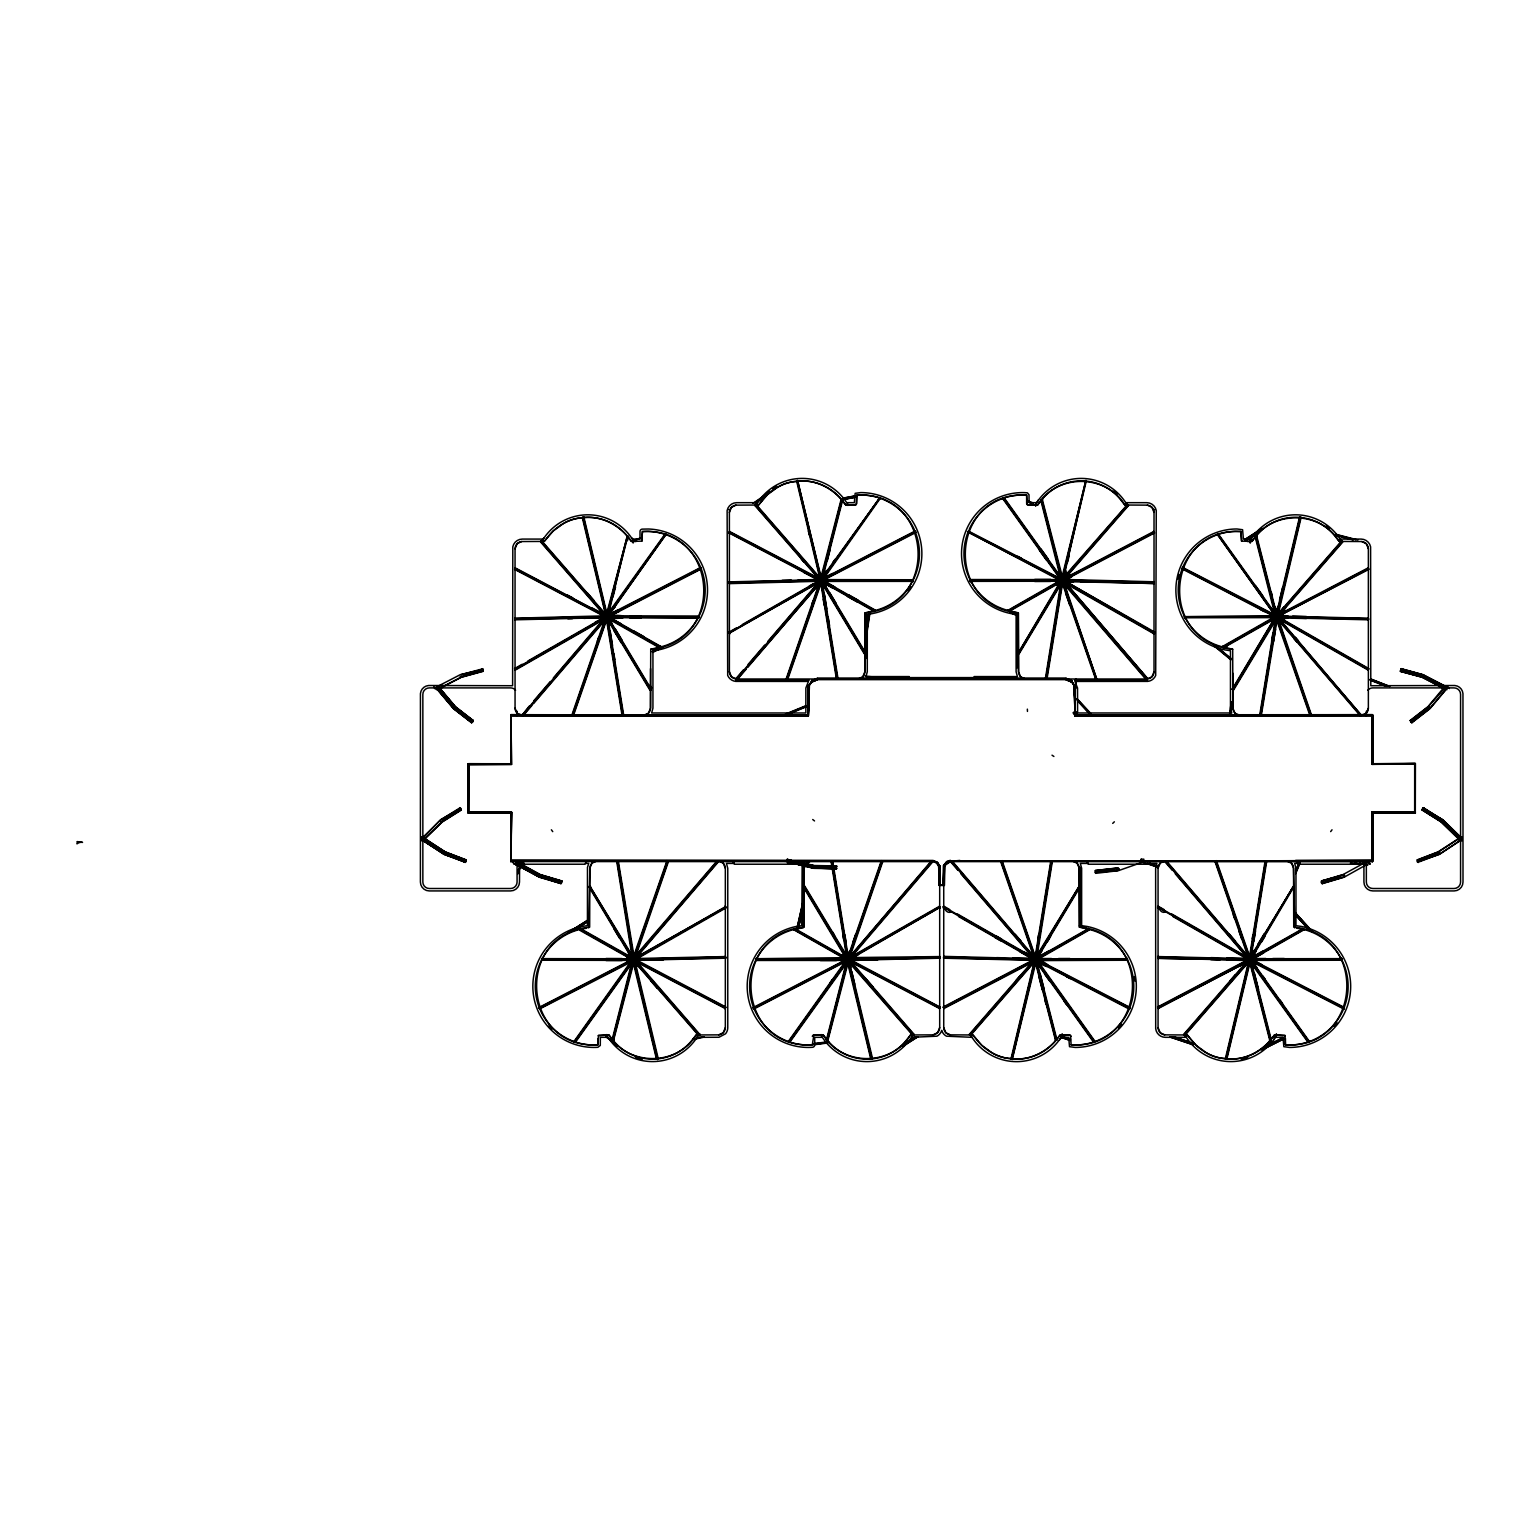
<?xml version="1.0" encoding="UTF-8"?>
<svg xmlns="http://www.w3.org/2000/svg" width="1540" height="1540" viewBox="0 0 1540 1540"><rect width="100%" height="100%" fill="white"/><g stroke="black" fill="none" stroke-linecap="round" stroke-linejoin="round"><path stroke-width="1.5" d="M939.958 866.135L937.456 862.246L933.067 860.437L511.068 860.417L511.55 811.984L510.934 861.572L511.088 860.263L933.086 860.802L937.129 862.438L939.593 866.154L939.9 885.231L938.649 866.288L936.628 863.093L933.086 861.245L510.972 861.226L510.779 812.562L468.083 812.831L511.472 812.119L510.991 860.995L933.086 861.033L937.051 862.669L939.381 866.192L939.689 885.25L943.731 885.25M597.963 1038.48L597.943 1044.851L591.995 1044.967A58.636 58.636 0 0 1 582.486 928.851L586.625 928.235M650.515 668.63L650.515 708.15L648.417 713.251L643.22 715.407M866.25 658.446L866.308 613.517M1071.109 1036.362L1069.492 1034.899L1060.117 1034.976L1057.133 1038.711A50.551 50.551 0 0 1 975.917 1038.711L972.934 1034.976L950.334 1034.861L945.829 1032.724L943.731 1027.604L943.731 872.564M914.24 529.452A58.636 58.636 0 0 0 862.727 495.033L856.779 495.149L856.76 503.638L855.162 505.101L845.768 505.024L842.784 501.289A50.551 50.551 0 0 0 761.568 501.289L758.585 505.024L735.985 505.139L731.5 507.276L729.382 512.397L729.382 671.748L731.538 676.907L736.678 679.005L1146.723 679.005L1151.862 676.907L1154.018 671.748L1154.018 512.397L1151.92 507.276L1147.415 505.139L1124.835 505.024L1121.832 501.289A50.551 50.551 0 0 0 1040.617 501.289L1037.633 505.024L1028.258 505.101L1026.641 503.638L1026.622 495.149L1020.674 495.033A58.636 58.636 0 0 0 969.16 529.452M1285.265 1035.746L1274.466 1034.976L1271.463 1038.711A50.551 50.551 0 0 1 1190.247 1038.711L1187.263 1034.976L1164.683 1034.861L1160.178 1032.724L1158.061 1027.604L1158.061 868.252A7.296 7.296 0 0 1 1160.236 863.093L1163.663 861.688M1361.071 715.407L1366.211 713.29L1368.367 708.15L1368.367 548.798L1366.269 543.659L1361.764 541.541L1339.165 541.425L1336.181 537.691A50.551 50.551 0 0 0 1254.965 537.691L1251.982 541.425L1247.285 541.464M1372.275 764.129L1372.41 715.638L1075.093 715.619L1073.053 712.789L1075.17 711.249L1077.288 712.789L1075.093 716.119L1372.41 715.638M1274.061 860.783L1372.332 860.263L1372.486 861.572L1372.525 812.658L1415.414 812.947L1372.525 812.658L1372.486 861.726L950.334 861.611L944.886 865.519L944.444 885.423L939.9 885.173L944.309 885.385M1443.326 688.207L1427.946 706.706L1410.197 720.47L1411.063 722.125L1411.93 722.703L1429.909 708.727L1445.155 690.632M1411.93 722.703L1410.197 720.47M938.976 885.423L943.962 885.288L944.521 865.499L947.139 862.381L950.315 861.245L1372.429 861.226L1372.621 812.562L1415.299 812.87L1415.414 763.455L1372.544 763.744L1372.525 714.675L1075.189 714.81L1075.132 715.985L1074.496 686.051L1071.301 681.45L1066.161 679.275M541.618 959.747L541.83 958.419L541.695 960.248L633.518 959.882L725.552 957.707L725.321 956.379L725.552 957.707M622.891 617.867C601.197 620.389 600.812 613.363 622.891 615.827M725.436 956.571L633.518 958.573L633.575 960.594L626.665 960.575M698.756 617.271L698.563 615.942L698.563 617.963L606.875 617.136L514.841 619.311L515.149 618.175M756.044 960.248L756.159 958.419L756.159 960.46L847.866 960.382L939.824 958.207L939.65 956.379L939.824 958.207M802.725 926.541L802.841 867.366L802.975 926.657M913.028 579.752L912.912 581.581L913.028 579.752L821.147 579.618L821.205 581.427L913.028 581.369L912.488 579.964M511.222 812.369L468.718 812.331L469.123 763.936M522.349 715.407L517.209 713.29L515.053 708.15L515.053 548.798L517.151 543.659L521.656 541.541L544.236 541.425L547.239 537.691A50.551 50.551 0 0 1 628.455 537.691L631.438 541.425L641.853 541.137L642.43 531.531L648.379 531.416A58.636 58.636 0 0 1 657.907 647.551L650.727 649.245L650.515 708.15A7.296 7.296 0 0 1 646.068 714.829M809.405 686.263L808.327 716.119L511.01 715.638L808.327 715.985L808.481 686.012L811.83 681.104L817.24 678.832L1066.161 678.832L1071.59 681.104L1074.939 686.012L1075.151 715.176L1372.525 714.675M1075.151 715.176L1075.305 686.032L1075.228 715.176L1074.516 686.359L1071.474 681.296L1066.046 679.063M468.545 812.466L468.507 763.705L510.799 763.84L510.934 714.81L510.876 763.744L510.876 714.675L808.231 715.638L808.885 686.359L808.192 715.176L510.876 714.675M511.068 860.417L511.415 812.042L468.969 812.061M808.481 686.012L808.269 715.176L807.961 686.109L808.269 715.176L808.442 686.301L811.773 681.142L817.49 678.832M1372.332 715.985L1371.986 764.341L1414.721 764.09L1414.721 812.292L1371.87 811.984L1372.39 860.764L1372.005 812.042L1372.332 860.417L1295.602 860.417M1372.486 861.572L1372.833 812.889M468.564 763.705L510.876 763.744L510.934 715.195M808.211 714.81L808.442 686.301M1075.844 688.496L1075.94 678.774M943.231 907.984C944.232 903.403 944.328 914.086 950.873 912.142M1154.519 632.016L1153.518 633.768L1154.519 632.016L1062.658 579.733L968.429 531.088L967.871 532.628M1157.56 907.984C1158.484 903.383 1159.081 914.009 1165.222 912.142M1182.027 568.934L1182.951 567.355L1182.027 568.934L1182.913 567.663L1182.065 568.857L1276.179 617.54L1368.059 670.054L1368.367 668.938M425.579 839.031L445.195 851.812L466.158 859.859L465.427 862.304L443.886 854.334L421.614 839.512L440.498 819.781L460.614 808.269L461.288 810.04L442.269 821.975L425.502 838.318M836.066 868.502L836.49 865.942L836.432 868.772L813.678 868.329L787.883 861.996L813.255 867.982L836.432 868.772M808.327 715.985L808.924 686.051L812.119 681.45L817.24 679.275M943.75 956.379L943.712 958.419L943.75 956.379L1035.535 958.765L1035.515 960.594L1127.376 960.248L1127.242 958.419L1127.376 960.248M1127.242 958.708L1127.242 960.171L1127.242 958.708L1035.515 958.765L1035.496 960.594M1073.688 581.716C1064.024 584.353 1063.178 578.309 1055.343 579.425M1154.211 582.909L1154.057 581.581L1153.999 583.622L1062.254 580.734L1008.835 611.034L1008.373 609.763L1008.835 611.034M1157.868 957.707L1158.099 956.379L1158.042 958.419L1249.825 959.882L1341.783 959.747L1341.59 958.419L1341.783 959.747M1341.706 960.248L1249.825 960.382L1249.883 958.573L1265.918 958.534M1249.864 960.594L1249.883 958.765L1157.965 956.571M1288.018 618.098C1272.425 620.158 1272.194 613.401 1288.075 616.077M1368.348 620.004L1368.271 618.175M561.869 880.938L561.291 883.44L539.77 877.107L516.381 864.71L539.25 877.184L561.08 883.652L538.962 875.99L561.869 880.938L540.347 874.566L517.748 862.227M518.152 862.766L540.636 875.76L530.415 870.216M468.545 764.514L511.55 764.418L468.545 764.668M540.155 1007.911L538.769 1008.373L539 1007.237L539.924 1009.046L539 1007.468L633.152 958.862L726.033 906.887L724.917 907.695L724.84 906.232L725.841 907.984L634.057 960.46L633.036 958.688L627.203 961.711M701.354 568.857L700.45 567.355L701.393 568.934L607.241 617.54L515.361 670.054L515.034 668.938M754.504 1007.911L753.118 1008.373L753.349 1007.237L754.273 1009.046L753.329 1007.468L847.5 958.862L939.362 906.348L939.997 907.291L848.309 960.267L754.08 1008.912M859.339 958.284C849.599 955.647 848.887 961.692 841.013 960.575M915.26 532.224L914.799 530.953L915.549 532.628M962.308 860.802L950.315 860.802L946.734 862.111L944.078 865.442L943.154 885.134L943.577 865.345L946.542 861.803M936.975 862.9L939.15 866.231L939.477 885.346L943.519 885.173L943.577 865.345M943.308 1007.102L944.193 1008.585L943.25 1007.006L1035.13 958.862L1088.588 928.582L1089.377 930.237L1088.588 928.582M1154.461 532.898L1153.556 531.416L1154.5 532.994L1062.639 581.138L1009.162 611.418M1157.637 1007.102L1158.542 1008.585L1157.599 1007.006L1249.46 958.862L1302.936 928.582L1303.726 930.237L1302.936 928.582M1227.053 646.03L1223.703 647.916L1222.683 646.396L1276.063 615.942L1368.078 567.933L1368.348 569.068M808.231 715.638L809.251 686.34M809.771 861.707L806.306 863.151L804.207 868.252L804.207 926.368L803.033 927.927L796.815 928.851A58.636 58.636 0 0 0 806.344 1044.967L812.292 1044.851L813.909 1034.899L823.284 1034.976L826.287 1038.711A50.551 50.551 0 0 0 907.503 1038.711L910.487 1034.976L933.086 1034.861L937.571 1032.724L939.689 1027.604L939.689 868.252L937.514 863.093L934.087 861.688M698.121 1033.802L697.062 1037.325A52.976 52.976 0 0 1 608.031 1037.325L600.369 1037.325L600.292 1045.448L597.886 1047.296A61.061 61.061 0 0 1 533.36 994.339A61.061 61.061 0 0 1 581.985 926.464L587.433 925.656L587.471 867.366L588.742 863.42L585.489 863.42A5.236 5.236 0 0 0 585.989 862.015M756.39 505.447L757.41 502.675L756.602 506.198M912.681 1034.553L911.641 1037.325L912.469 1033.802M1035.438 505.447L1036.458 502.675L1035.65 506.198M1276.429 1033.802L1273.734 1040.077M440.536 688.072L461.326 677.292L482.983 671.382L483.156 669.419L460.267 674.674L437.148 686.648L437.726 689.246M1363.689 861.091L1366.808 864.652L1365.133 862.824M1222.683 646.396L1223.703 647.916M698.332 1034.553L697.312 1037.325L718.968 1037.267L725.533 1033.802A9.74 9.74 0 0 0 727.765 1027.604L727.765 868.291L726.457 863.42L733.829 863.42A5.236 5.236 0 0 1 733.329 862.015M1062.311 1034.553L1061.291 1037.325L1062.234 1035.573A2.637 2.637 0 0 0 1062.1 1033.802M1276.641 1034.553L1275.62 1037.325M510.914 861.726L510.876 812.658L510.934 861.572L933.086 861.611M729.286 583.429L729.363 581.581L729.402 583.622L821.205 581.235L821.186 579.406M1276.564 617.636L1184.722 617.771L1184.145 616.731L1276.564 615.808L1276.544 617.636L1368.463 619.812M1344.67 876.664L1344.439 875.047L1321.532 880.938L1321.166 882.074L1322.34 883.652L1344.17 877.184L1366.23 864.845M802.148 865.615L801.782 925.656L796.315 926.464A61.061 61.061 0 0 0 747.728 994.455A61.061 61.061 0 0 0 812.446 1047.296A2.425 2.425 0 0 0 814.718 1044.986L814.718 1037.325L822.36 1037.325A52.976 52.976 0 0 0 911.41 1037.325L936.936 1036.189A9.721 9.721 0 0 0 941.71 1030.376A9.721 9.721 0 0 0 946.465 1036.189L971.99 1037.325M1229.651 713.29L1231.345 701.682M1229.998 713.482L1231.307 704.531M1230.441 713.559L1231.192 708.381M970.508 579.541L970.508 581.581L970.508 579.541L1062.215 579.618M1184.645 616.654L1184.838 617.963L1184.645 616.654L1276.544 616.52L1368.579 618.695M866.135 630.361L868.676 613.748M866.135 632.709L869.041 613.709M866.135 635.635L869.503 613.767M866.154 637.984L869.831 613.921M1400.438 671.382L1401.188 668.649L1423.133 674.674L1446.253 686.648L1446.426 688.823L1422.729 677.254L1400.438 671.382L1422.094 677.292L1442.864 688.072M1400.63 671.151L1401.188 668.649M1045.333 678.986L1061.233 580.272L1085.95 480.326L1063.024 580.599L1046.95 679.256M1045.814 679.14L1061.907 580.407L1085.681 480.807L1086.374 481.654M1046.43 679.236L1062.523 580.503L1128.165 505.178L1127.049 504.446L1128.165 505.178M1052.417 861.014L1036.516 959.728L1034.534 959.42L1035.188 955.301M1037.883 938.88L1038.538 934.761M1050.819 860.745L1034.726 959.42L1010.991 1058.846L1012.781 1059.174L1011.549 1058.692M969.584 1034.822L970.701 1035.554L969.584 1034.822L1035.265 959.401L1051.32 860.764M1051.936 860.86L1035.842 959.593L1012.069 1059.193M1271.559 641.314L1272.887 633.094M1274.562 622.815L1275.582 616.654L1277.565 616.982L1301.108 517.536L1299.606 517.228L1301.281 517.69L1299.51 517.171L1301.108 517.536M1259.662 715.388L1275.755 616.712L1299.51 517.171M1260.163 715.542L1276.256 616.809L1300.03 517.209M1260.779 715.638L1276.872 616.905L1342.514 541.56L1341.398 540.848L1340.878 543.043L1340.339 539.077M1261.279 715.657L1277.565 616.982L1276.564 623.142M1273.542 641.622L1275.563 629.302M1252.213 938.88L1252.886 934.761M1265.149 860.745L1249.056 959.42L1225.32 1058.846L1227.13 1059.174L1225.879 1058.692M1265.668 860.764L1249.556 959.497L1183.913 1034.822L1185.049 1035.554L1183.913 1034.822M1266.284 860.86L1250.172 959.593L1270.866 1040.116L1269.518 1040.232M1252.193 951.528L1250.653 959.786L1266.765 861.014M1253.868 941.248L1255.543 930.988M459.767 807.653L461.288 810.04M1074.15 713.751L1075.921 712.443L1075.555 714.714M561.022 883.363L561.388 881.823M465.138 862.496L466.158 859.859M796.912 928.543L802.995 901.497M797.008 928.736L803.149 901.362M797.335 928.909L803.033 903.614M797.893 928.505L803.36 904.211M798.221 928.678L803.283 906.136M798.837 926.618L802.879 908.581M1459.593 839.954L1461.672 839.416L1461.556 837.933L1442.903 819.781L1422.652 808.192L1422.132 810.04L1441.132 821.975L1457.918 838.318M1096.788 679.063L1095.479 679.332L1096.788 679.063L1062.542 580.368L1086.297 480.961M1065.68 570.32C1068.895 575.517 1058.923 581.543 1063.024 580.599M1067.663 562.023L1069.145 555.825M1011.453 1059.039L1035.207 959.535L1000.962 860.937M1011.376 1058.346L1012.223 1059.52L1036.497 959.805M1278.065 606.24L1275.582 616.597L1277.545 617.059M1279.548 600.023L1282.512 587.606M1276.891 616.866L1300.626 517.363M1225.802 1059.039L1249.556 959.535L1215.31 860.937M1226.418 1059.193L1250.153 959.69L1293.388 886.462L1249.171 959.131L1250.73 960.094L1256.197 951.008M1226.841 1059.154L1225.455 1058.712L1226.841 1059.154L1250.653 959.786L1248.882 959.343L1250.673 959.69M607.646 617.001L605.855 616.577L627.473 535.689L607.819 617.078L610.398 607.029M627.434 540.694L628.455 536.671L627.223 536.132L606.548 616.712L572.283 715.465M627.839 536.286L607.145 616.866L572.861 715.676M612.978 596.981L615.557 586.933M630.495 967.37L632.574 959.324L634.519 959.824L668.572 861.168M613.882 1040.232L612.073 1039.904L632.594 959.247L667.013 860.629M612.554 1040.116L633.229 959.535L617.136 860.86M613.151 1040.27L633.845 959.69L668.11 860.937M613.594 1040.212L612.208 1039.75L613.594 1040.212L634.519 959.824L632.786 959.285M841.052 499.691L842.803 500.269L841.052 499.691L820.204 580.176L786.17 678.832L787.922 679.332L786.17 678.832M786.613 679.063L820.878 580.368L841.572 499.73M842.168 499.884L821.494 580.465L837.587 679.14M842.649 500.096L821.975 580.619L787.71 679.371M824.747 570.628C827.5 575.71 818.087 581.177 822.129 580.753M827.327 560.579L829.906 550.531M844.844 967.37L846.904 959.324L848.867 959.824L882.901 861.168M828.077 1040.058L826.422 1039.904L847.096 959.381M826.884 1040.116L847.577 959.535L831.465 860.86M827.5 1040.27L848.174 959.69L882.459 860.937M827.673 1039.385L826.826 1040.559L827.943 1040.212L848.867 959.824L846.923 959.247L849.791 951.027M1027.469 711.422L1027.353 709.131M1075.189 714.81L1074.958 686.301L1071.628 681.142L1065.93 678.832M1422.132 810.04L1423.634 807.653M812.292 1036.362L812.889 1035.265L823.284 1034.976C842.072 1066.431 891.679 1066.412 910.487 1034.976M1117.058 868.348L1117.578 870.581L1095.171 872.41L1095.363 870.524L1117.674 867.925M1118.926 870.273L1118.406 868.04L1095.363 870.524M542.523 543.043C541.021 538.827 540.097 544.563 543.081 539.077L542.273 542.6M754.908 505.563L756.352 504.446L754.908 505.563L820.551 580.946L864.229 653.73L865.73 652.671L864.498 653.172M698.448 1035.342L699.891 1034.226L698.448 1035.342L632.94 960.132L589.088 887.117L590.013 886.462L634.403 959.054L632.671 960.094L628.32 952.817M914.163 1034.437L912.72 1035.554L914.163 1034.437L848.656 958.919L854.122 965.195M516.709 864.556L518.133 864.402L518.095 862.978M438.188 689.034L436.494 688.111L438.245 686.648L455.705 707.303M597.327 641.14L598.752 637.021M571.821 715.234L605.875 616.5M573.361 715.773L607.607 617.116L666.05 534.034L664.818 534.034L666.454 535.208L665.03 534.053L606.009 616.231L553.322 678.004M574.401 1041.752L575.575 1042.368L574.401 1041.752L633.267 959.42L667.513 860.725M811.676 604.739L813.101 600.639M787.21 679.275L821.455 580.561L879.61 498.19M852.64 942.807L855.489 934.607M847.115 959.285L881.361 860.629M788.73 1041.752L789.924 1042.368L788.73 1041.752L847.616 959.42L881.862 860.725M1427.715 707.303L1446.002 686.744L1446.946 688.091L1445.194 689.073M517.844 871.678L519.538 866.962M518.268 871.832L520.539 865.519M517.883 873.95L521.771 863.131M1129.321 1008.912L1130.071 1007.237L1129.147 1009.046L1035.169 960.306L958.515 916.512M1344.247 1007.949L1343.477 1009.046L1344.247 1007.949L1250.037 959.324L1158.08 906.752M515.053 569.068L515.322 567.933L620.678 623.507M728.901 532.994L729.864 531.416L728.921 533.206L729.806 531.724L728.959 532.898L820.782 581.138L874.258 611.418L875.028 609.763L874.258 611.418M725.648 1007.487L724.878 1008.585L725.648 1007.487L633.729 959.324L590.013 886.462M939.978 1007.487L939.207 1008.585L939.978 1007.487L848.059 959.324L794.486 928.966L794.024 930.237L794.486 928.966M471.471 722.703L473.204 720.47L471.471 722.703L453.492 708.727L438.245 690.632M659.678 647.685L660.699 646.165L659.697 647.916L606.337 617.694L607.203 616.096M579.675 930.006L580.696 928.485L579.694 930.237L633.132 960.286L725.051 1008.469M968.833 532.089L967.447 531.627L1061.772 581.331L1062.696 579.521L1056.806 576.499M1270.231 614.691C1276.256 619.908 1278.393 613.209 1284.726 620.312M1262.088 964.752L1250.326 958.669L1249.402 960.479L1343.669 1008.912M832.351 587.914L820.685 581.312L821.648 579.521M855.066 964.483C845.807 962.885 850.215 957.033 841.726 954.916M719.757 861.688L723.184 863.093A7.296 7.296 0 0 1 725.34 868.252L725.34 1027.604L723.242 1032.724L718.737 1034.861L696.138 1034.976L693.154 1038.711A50.551 50.551 0 0 1 611.938 1038.711L608.954 1034.976L598.136 1035.746M595.422 861.707L591.976 863.151L589.859 868.252L588.684 927.927M1295.621 870.755L1298.99 862.593M1295.717 871.467L1299.394 862.593M1295.602 872.968L1299.799 862.766M1295.679 873.681L1300.087 863.035M1332.023 829.791L1330.656 831.619M1153.71 633.652L1061.734 581.312L1062.735 579.541L1070.377 583.91M944.444 866.539L945.887 863.093L949.314 861.688M1035.015 960.46L1036.016 958.688M1158.061 868.252L1160.236 863.093M1276.063 617.694L1277.064 615.942L1182.778 567.49M1003.791 498.19L1003.445 498.941M1217.928 534.284L1276.795 616.616L1361.379 715.292L1277.218 616.308L1218.371 534.053L1216.947 535.208L1218.602 534.034L1217.351 534.034L1278.816 621.005M1093.631 1042.002C1095.633 1041.618 1093.573 1042.599 1094.324 1041.059M1309.385 1041.406L1307.826 1042.368L1309.385 1041.406L1250.538 959.112L1167.455 862.169M651.381 689.073C647.147 691.576 655.231 688.014 649.206 685.435M589.088 887.117L590.629 886.501M844.382 951.778L848.752 959.054L804.843 886.27L803.341 887.329L804.631 887.387M968.159 532.224L968.622 530.953M1444.385 687.764L1446.253 686.648M585.854 862.515L584.969 864.229L524.12 864.229L523.003 860.995M640.717 964.483L633.075 960.479L634.037 958.688L725.821 1007.006M796.084 862.515L795.198 864.229L734.349 864.229L733.232 860.995M1149.957 862.515L1149.071 864.229L1088.222 864.229L1087.086 860.995M1360.186 862.515L1359.281 864.229L1298.432 864.229L1297.546 862.515M1250.364 958.688L1249.44 960.267L1172.864 916.512M580.465 928.582L634.037 958.688L633.132 960.286L626.376 956.667M940.112 1007.102L939.246 1008.276L940.112 1007.102L848.347 958.669L847.481 960.286L840.725 956.667M1146.414 679.121L1147.493 678.351L1063.004 579.772L1147.396 678.524M606.337 617.694L607.26 616.115L660.718 646.396M1125.99 502.675L1128.243 505.697L1127.395 504.523L1061.464 579.752L1062.87 580.946L1019.172 653.73L1018.171 653.21L1061.368 579.906L1063.101 580.946L1059.828 586.413M1018.171 653.21L1061.946 580.291L1041.233 499.884L1042.561 499.769L1041.233 499.884M1018.71 653.538L1062.485 580.619M1036.285 960.248L1035.265 959.401L1079.039 886.462L1080.079 887.329L1078.828 886.828M1079.579 886.79L1035.804 959.709L1056.517 1040.116L1055.343 1040.058M1079.983 887.117L1036.227 959.978L970.47 1035.515L969.507 1034.303L971.759 1037.325M1041.849 951.008L1036.381 960.094L1034.649 959.054L1079.039 886.462M1047.315 941.903L1050.588 936.435M1232.019 689.073C1234.811 690.093 1230.883 690.979 1234.195 685.435M1272.425 621.756L1284.014 606.741M1232.115 689.285L1275.698 616.308L1277.334 617.482L1285.534 608.069M1232.501 689.612L1275.851 616.424M1233.039 689.939L1276.814 617.02L1368.675 568.915M1233.521 690.132L1277.43 617.347L1276.294 616.693M1248.998 959.054L1254.465 949.949M1257.737 944.501L1264.282 933.587M1293.388 886.462L1249.614 959.381L1157.772 1007.487M1293.927 886.79L1250.576 959.978L1184.818 1035.515M1261.645 941.903L1264.937 936.435M817.374 679.775L812.331 681.739L817.297 679.64L1066.123 679.64L1071.07 681.739L1066.046 679.775M542.292 540.347L543.909 537.807M421.844 837.933L423.615 837.76L421.633 838.684L423.827 839.954M1457.841 839.031L1438.225 851.812L1417.262 859.859L1417.358 861.803L1439.534 854.334L1461.768 839.531L1460.517 837.606L1459.381 838.357M1418.263 862.496L1417.262 859.859M974.05 676.58L1017.42 676.58L1016.111 671.767L1016.111 614.345A61.061 61.061 0 0 1 961.672 549.395A61.061 61.061 0 0 1 1024.601 492.627L1027.411 492.838L1029.028 494.783L1029.067 502.675L1036.709 502.675L1038.364 499.923M1250.037 540.347L1252.713 536.324M1059.385 1040.077L1061.176 1037.402L1068.683 1037.325L1069.511 1046.68L1075.151 1047.431A61.061 61.061 0 0 0 1087.086 926.464L1081.638 925.656L1081.638 868.233L1080.329 863.42L1087.683 863.42A5.236 5.236 0 0 1 1087.201 862.015M820.685 581.312L821.686 579.541L835.026 587.106M665.492 534.284L606.606 616.616L522.022 715.292L529.221 706.129M665.992 534.649L607.106 616.982L522.503 715.696M619.061 611.649C611.38 613.575 595.537 626.665 615.018 607.126M827.712 569.569L820.358 579.829L821.994 581.023L880.341 498.248M832.601 562.716L835.065 559.29M879.975 498.941L879.975 497.497L820.531 579.925L767.671 641.603M879.821 497.882L820.955 580.214L736.37 678.89L737.448 679.66L736.37 678.89M574.016 1041.406L632.728 958.977L634.307 960.229L640.351 953.183M574.901 1042.118L633.787 959.786L718.352 861.11M575.344 1042.349L634.191 960.075L718.718 861.476M630.688 965.291L634.365 960.171L632.786 958.919L715.965 862.169M829.925 982.963L832.37 979.536M843.381 964.117L930.295 862.169M788.365 1041.406L847.115 958.919L848.656 960.229L933.048 861.476M789.25 1042.118L848.116 959.786L932.701 861.11M789.693 1042.349L848.713 960.171L847.289 959.016M665.203 534.034L665.203 535.208M909.351 676.58L865.981 676.58L867.29 671.767L867.29 614.345A61.061 61.061 0 0 0 921.786 550.396A61.061 61.061 0 0 0 860.802 492.588L855.162 493.32L854.354 502.675L846.711 502.675A52.976 52.976 0 0 0 757.661 502.675L736.621 502.675A9.721 9.721 0 0 0 727.13 510.529L727.688 675.406A9.721 9.721 0 0 0 735.754 681.392L808.462 681.431L805.863 688.014L805.824 712.981L651.632 712.981L652.941 708.169L652.941 650.746L658.408 649.918A61.061 61.061 0 0 0 648.456 529.009L642.161 529.125A2.425 2.425 0 0 0 640.005 531.416L640.005 539.077L632.363 539.077A52.976 52.976 0 0 0 543.312 539.077L522.291 539.077A9.721 9.721 0 0 0 512.801 546.854L512.608 685.724L428.563 685.512A8.894 8.894 0 0 0 420.439 693.616L420.401 882.016A8.894 8.894 0 0 0 429.179 890.928L510.587 890.928A8.913 8.913 0 0 0 519.5 882.016L519.615 863.247L521.001 863.247L519.615 863.709M736.524 627.858L728.882 632.228L729.883 633.768L729.806 632.305L728.69 633.113L821.571 581.138L915.722 532.532M736.255 678.409L736.678 679.737L737.121 678.409M786.536 678.409L786.979 679.737L787.402 678.409M915.684 532.455L915.684 531.281L914.568 532.089M786.382 861.303L784.457 861.303L786.382 860.687M1008.45 610.052L1009.297 611.226L1008.45 610.052L1061.734 579.541L1062.735 581.312L1056.055 585.085M789.789 1042.002L788.403 1042.002L789.096 1041.059M1096.018 678.409L1096.865 679.602L1063.178 580.099L1061.252 580.676L1040.77 500.096M1218.198 535.208L1218.198 534.034M1146.299 678.409L1146.723 679.737L1147.146 678.409M1341.205 540.578L1342.514 541.56M1089.3 929.948L1088.453 928.774L1089.3 929.948L1036.016 960.46L1035.015 958.688L1048.355 951.143M1292.849 886.578L1294.312 887.117M1303.649 929.948L1302.802 928.774L1303.649 929.948L1250.288 960.286L1158.35 1008.469M1364.074 863.786L1362.149 863.786L1364.074 863.17M1095.421 873.084L1095.652 870.755M788.326 862.381L789.365 861.611M641.853 541.137L642.43 531.531C718.679 526.872 726.514 642.238 650.727 649.245M944.078 865.403L946.869 862.015L950.334 860.802M1446.946 688.091L1430.16 708.131L1429.312 706.745L1411.063 721.028M1114.363 821.802L1112.708 823.38M544.236 541.425L553.284 530.896L559.521 526.41A35.613 35.381 -21.1 0 1 581.774 518.018C601.216 514.764 620.62 525.544 631.438 541.425L636.135 541.464M533.745 700.854L550.319 681.508M522.926 715.985L531.954 705.435M533.475 703.684L607.434 617.386L606.183 616.327L607.665 617.405M758.585 505.024L767.632 494.494L773.869 490.028A35.613 35.381 -21.1 0 1 796.122 481.635C815.546 478.363 834.969 489.142 845.768 505.024L856.182 504.735L856.779 495.149C933.086 490.49 940.805 605.817 865.057 612.862L864.864 671.748L862.766 676.849L859.301 678.293M736.024 678.524L743.551 669.727M748.074 664.452L764.649 645.125M736.851 679.294L821.84 580.926L747.805 667.282M737.256 679.602L746.303 669.034M539.173 1007.949L633.363 959.324L716.37 862.458M696.138 1034.976C677.331 1066.412 627.723 1066.431 608.954 1034.976L598.54 1035.265L597.943 1044.851C521.694 1049.529 513.86 934.164 589.666 927.138L589.859 868.252A7.296 7.296 0 0 1 591.957 863.151M753.503 1007.949L847.712 959.324L930.718 862.458M1322.34 883.652L1322.456 881.688M1058.153 572.996L1063.043 579.829L1061.464 581.081L1146.145 679.602M1034.745 960.229L1036.285 958.919L1095.036 1041.406M1249.094 960.229L1250.634 958.919M1008.527 610.475L1062.061 580.157L1127.704 504.754M1128.512 505.563L1062.87 580.946M1275.967 616.269L1341.61 540.887M1276.352 616.597L1342.052 541.156M1277.199 617.347L1342.841 541.945M1015.63 980.884L1021.097 974.608M969.238 1034.437L1034.764 958.919M970.046 1035.246L1035.727 959.805L1089.223 929.525M1229.979 980.884L1235.446 974.608M1183.586 1034.437L1249.094 958.919M1184.395 1035.246L1250.076 959.805L1303.572 929.525M517.498 864.729L520.597 861.168M518.133 864.402L521.213 860.899M1255.1 536.497L1256.91 536.17L1255.1 536.497L1275.582 617.078L1277.545 616.577L1311.58 715.234M1056.517 1040.116L1055.728 1039.385M1270.866 1040.116L1269.672 1040.058M482.232 668.649L482.983 671.382M820.416 581.081L821.937 579.752M1459.477 838.472L1461.556 837.933M1075.979 714.502L1075.96 712.693L1074.342 712.462M425.81 837.644L442.558 821.398M582.428 517.69L584.103 517.228L582.293 517.536L606.029 616.982L622.122 715.657M822.841 584.372L797.47 480.326L796.488 481.289L798.452 480.827L796.642 481.154L820.377 580.599L836.47 679.256M871.871 1058.692L870.62 1059.174L872.583 1058.712L848.694 959.401L832.601 860.745M607.607 616.154L606.202 617.347L540.559 541.945M912.931 1035.515L847.115 960.248L848.521 959.054M1274.966 606.529C1282.454 621.987 1270.327 612.689 1281.858 621.448M1062.504 580.253L1061.407 581.023L1057.73 575.883M1037.151 963.597L1034.707 960.171L1036.343 958.977M1421.92 675.232L1445.502 686.551M1422.729 677.254L1423.576 675.136L1401.246 668.938M638.253 966.523L632.786 960.248L634.307 958.919L699.834 1034.437M1073.996 686.263L1075.189 715.638L1074.939 686.012M1095.691 873.334L1118.31 870.697L1143.623 861.822M1410.544 720.547L1428.543 706.475M1411.602 722.606L1429.312 708.939M1411.063 722.125L1428.543 708.689M1308.057 1042.349L1249.036 960.171L1250.692 958.977L1256.813 967.543M605.971 617.347L607.703 616.308L612.073 623.585M820.319 580.946L822.052 579.906L826.422 587.183M1272.502 609.378L1277.392 616.231L1275.62 617.155L1310.039 715.773M465.869 860.032L444.54 851.793L443.481 853.025L465.042 862.169M422.056 840.128L444.54 854.373L465.792 861.688M752.983 503.387L768.479 492.665M755.043 502.425L767.035 494.263M755.293 502.791L765.361 495.957M755.562 503.041L761.626 498.941M467.987 812.947L510.529 812.812L468.102 812.87L467.948 763.936M1439.919 853.815L1461.768 839.531M1437.821 852.332L1457.418 839.627M1244.647 539.635L1262.203 528.355M1244.609 539.828L1260.451 529.644M1244.724 540.193L1258.777 531.165M1245.379 540.309L1257.063 532.782M1247.188 539.577L1255.235 534.399M1247.381 539.616L1255.177 534.592M915.164 1036.786L905.404 1043.023L915.357 1036.824M903.942 1044.582L915.646 1037.074M904.173 1044.948L915.876 1037.46M902.344 1046.565L917.705 1036.728M902.286 1046.757L917.898 1036.747M460.441 809.424L440.902 821.821L440.209 820.358L421.536 838.626L443.481 853.025L465.195 861.457M441.633 822.148L460.941 809.944M848.578 959.131L847.019 960.094L803.437 887.117M567.837 932.682L587.51 920.362L570.012 931.469M573.785 929.544L587.991 920.65M574.035 929.929L588.241 921.035M578.231 927.715L588.338 921.382M441.133 819.607L460.114 807.749M1061.618 580.984L1002.713 498.594M443.751 818.76L453.126 812.928M456.88 810.598L460.614 808.269M1143.527 861.803L1141.313 861.726M804.573 886.828L803.572 887.329L804.631 886.212M594.863 622.506L598.694 620.312M514.553 668.63L522.195 664.26M527.931 660.987L606.413 616.115M514.745 669.091L606.644 616.577L700.931 567.894M515.053 669.65L606.952 617.116L606.837 615.808L514.899 618.175L515.053 619.735M809.212 586.105L813.024 583.91M742.261 624.586L820.762 579.733L914.972 531.088M729.691 633.652L729.075 632.709L820.993 580.176L915.28 531.512M729.382 633.248L821.301 580.715L915.549 532.051M640.698 954.319L633.036 958.688L634.018 960.479L539.751 1008.912M633.421 959.285L725.34 906.752L725.841 907.772M633.729 959.824L725.648 907.291M855.027 954.319L841.552 961.711M842.476 963.501L848.347 960.479L847.712 959.324L939.669 906.752M939.997 907.291L848.078 959.824L753.792 1008.488M857.953 954.993L848.386 960.46L847.712 959.324M1222.876 646.877L1276.39 616.558L1368.386 568.356M1223.183 647.416L1276.699 617.097L1368.848 569.376M1223.492 647.82L1276.968 617.54L1276.102 615.923L1285.669 610.918M1270.404 621.486L1276.968 617.54M943.423 1007.487L1035.342 959.324L1088.915 928.966M1250.326 960.479L1249.402 958.669L1262.704 951.143M1157.868 957.091L1249.845 959.266L1303.264 928.966M1263.705 952.894L1250.364 960.46L1249.363 958.688M1365.672 862.227L1343.053 874.566L1321.532 880.938M1003.291 498.556L1004.138 497.998M1071.32 574.516C1057.152 579.252 1060.309 585.258 1072.264 576.307M1061.869 579.694L1153.749 531.531M970.296 580.253L1062.196 580.118L1154.038 531.954M1062.408 580.676L1154.326 532.513M943.712 1008.045L1035.631 959.863L1127.453 959.747M944.001 1008.469L1035.996 960.479M1158.061 1008.045L1250.634 960.248M1238.853 966.485L1242.684 964.483M441.017 687.533L461.788 676.83M618.137 609.859L606.375 615.923L700.642 567.49M607.01 617.078L701.22 568.452M832.486 573.457L820.724 579.521L821.378 580.657M539.462 1008.488L633.652 959.863L633.556 958.765L626.665 958.554M1269.018 1044.717L1283.128 1037.633M1267.208 1045.775L1283.321 1037.69M1264.975 1047.296L1283.59 1037.96M1263.166 1048.721L1283.783 1038.364M1263.416 1048.99L1283.86 1038.73M1261.607 1050.068L1283.763 1038.942M652.19 651.362L656.56 649.206M652.267 651.747L658.427 648.687M652.46 652.151L659.062 648.879M652.71 652.421L663.259 647.204M811.58 680.834L817.278 678.466L1066.123 678.466L1071.821 680.834M817.374 679.063L811.946 681.296L808.673 686.185L808.25 715.407L510.991 715.407L510.991 763.936L467.814 763.936M812.312 681.777L817.451 679.64M785.4 714.098L806.151 705.59M787.479 713.636L805.844 706.109M787.633 714.04L806.017 706.533M789.924 713.501L806.594 706.687M817.432 678.466L811.484 680.738L817.355 678.332L1066.046 678.332L1071.936 680.738L1065.969 678.466M812.061 681.488L817.49 679.275M657.522 1058.692L656.271 1059.174L658.254 1058.712L634.538 959.343L618.252 860.745M1418.186 860.552L1439.515 852.255M1417.705 859.975L1438.861 851.793M1036.478 959.247C1031.704 959.921 1041.406 959.228 1038.056 965.349M1417.82 862.381L1438.88 854.373M1250.826 959.247C1246.053 959.921 1255.755 959.228 1252.386 965.349M1063.409 586.913L1061.272 580.753L1063.216 580.176L1042.349 499.691L1040.905 500.25L1042.291 499.788M1417.358 861.803L1438.225 853.911M627.223 536.132L628.455 536.671M947.37 862.824L950.334 861.765M634.288 540.059L640.794 537.884M636.29 539.885L640.486 538.384M950.334 860.302L946.503 861.649L959.921 860.437M515.053 567.99L515.053 569.434M729.382 581.87L729.382 583.333L729.382 581.87L821.147 579.618M515.053 668.553L515.053 670.015M970.932 579.964L969.815 580.33L970.932 581.157M864.864 653.923L864.864 652.46M1018.537 652.46L1018.537 653.923M1368.367 569.434L1368.367 567.99M1368.367 619.735L1368.367 618.272L1276.602 616M1368.367 670.015L1368.367 668.553M1442.961 688.726L1441.401 687.591L1443.326 687.591M756.159 958.708L756.159 960.171L756.159 958.708L939.785 956.571M1078.77 886.212L1079.906 886.578L1078.77 887.387M1343.515 1007.545L1344.381 1008.719L1343.246 1007.911M1308.23 1041.194L1309.077 1042.368L1307.961 1041.56M1322.013 881.092L1343.785 874.566M1085.681 480.807L1086.2 481.308M1321.859 883.517L1343.438 877.184M1321.416 882.921L1340.647 877.319M821.975 580.214L820.185 580.58L822.187 580.272M850.85 967.621L848.867 959.343L846.885 959.728L870.832 1059.231L872.583 1058.712M460.036 676.753L482.058 670.612M460.653 677.273L482.501 671.228M460.941 674.693L482.713 668.803M607.819 616.597C602.949 617.425 611.63 615.519 608.512 620.774M468.025 673.481L474.512 671.729M478.825 670.574L483.156 669.419M616.635 861.014L632.555 959.728L634.538 959.343L632.555 959.728L656.502 1059.231M845.556 951.528C844.979 963.462 851.697 961.865 847.539 951.2M1055.805 1039.846L1056.921 1039.654L1055.477 1040.212L1034.726 959.805L1000.5 861.168M692.75 1039.269L702.182 1036.998M692.923 1039.615L704.3 1036.998M1461.344 840.128L1459.881 839.916M843.265 498.075L854.45 495.996M843.092 498.248L856.51 495.765M843.034 498.633L856.452 496.15M843.112 499.075L856.529 496.592M843.708 499.326L854.893 497.266M845.768 499.095L854.719 497.439M813.659 1043.6L827.096 1041.887M813.582 1043.985L828.77 1042.041M813.64 1044.428L828.828 1042.484M813.813 1044.774L827.25 1043.061M1095.902 871.447L1118.983 868.637M1080.31 867.386L1080.406 926.599M1103.911 871.447L1108.261 870.966M437.148 686.648L438.996 687.783M938.649 866.288L939.111 885.404M940.093 866.115L940.266 885.154M1153.922 509.625L1154.904 509.586M972.934 1034.976L981.962 1045.506L988.218 1049.972A35.613 35.381 21.1 0 0 1010.452 1058.384C1029.894 1061.638 1049.318 1050.858 1060.117 1034.976L1070.531 1035.265L1071.128 1044.851C1147.377 1049.529 1155.212 934.164 1079.405 927.138L1079.213 868.252L1077.095 863.151L1073.63 861.707M782.147 580.349L791.329 580.118M798.201 579.964L814.275 579.579M729.171 582.293L821.147 580.118L913.104 580.253M729.19 582.909L821.147 580.734L913.104 580.869M514.841 618.695L606.799 616.52L698.775 616.654M514.938 619.812L606.837 617.636L698.679 617.771M567.856 618.753L572.437 618.657M583.91 618.387L606.818 617.136M541.618 959.131L633.518 959.266L725.533 957.091M725.475 958.207L633.595 960.382L541.695 960.248M645.048 960.306L633.518 959.882M649.63 960.209L663.413 959.882M863.921 958.188L877.704 957.861M939.881 957.091L847.905 959.266L755.967 959.131M939.881 957.707L847.924 959.882L755.967 959.747M859.378 960.306L847.905 960.594L847.885 958.765M863.979 960.209L877.742 959.882M939.9 885.231L943.519 885.173M1034.707 579.463L1050.761 579.425M970.296 580.869L1062.196 580.734L1154.018 633.248M970.373 581.369L1062.234 581.235L1062.196 580.118M1034.707 581.485L1050.761 581.446M1055.343 581.446L1154.134 583.429M1184.645 617.271L1276.544 617.136L1368.56 619.311M1035.515 958.554L1051.57 958.534M1058.461 958.534L1069.915 958.515M1272.791 958.534L1284.264 958.515M1127.453 959.131L1035.554 959.266L943.731 906.752M1249.883 958.765L1341.706 958.631M1249.902 959.266L1341.783 959.131M1125.759 502.675L1146.78 502.675A9.721 9.721 0 0 1 1156.27 510.529L1155.693 675.482A9.721 9.721 0 0 1 1147.666 681.392L1074.939 681.431L1077.538 688.014L1077.596 712.981L1231.769 712.981L1230.46 708.169L1230.46 650.746L1225.012 649.918A61.061 61.061 0 0 1 1236.947 528.971L1242.588 529.721L1243.396 539.077L1251.057 539.077A52.976 52.976 0 0 1 1340.82 540.232M1340.089 539.077L1361.129 539.077A9.721 9.721 0 0 1 1370.6 546.854L1370.793 685.724L1454.857 685.512A8.894 8.894 0 0 1 1462.962 693.616L1463 882.016A8.894 8.894 0 0 1 1454.222 890.928L1372.814 890.928A8.913 8.913 0 0 1 1363.92 882.016L1363.92 863.42L1359.82 863.42A5.236 5.236 0 0 0 1360.301 862.015M908.08 677.6L975.34 677.6M908.061 677.87L975.34 677.87M808.827 680.141L735.87 680.391L808.808 680.41M1074.573 680.141L1147.531 680.391L1074.612 680.41M1415.068 812.6L1415.029 763.782L1372.544 763.744L1372.486 714.81L1372.544 763.744L1415.318 763.551L1371.948 764.302L1414.702 764.071L1414.682 812.331L1372.005 812.042L1414.875 812.466L1414.875 763.936M519.5 863.42L523.6 863.42A5.236 5.236 0 0 1 523.1 862.015M795.718 863.42L799.395 863.42M1186.339 1037.325L1165.318 1037.325A9.702 9.702 0 0 1 1155.693 1028.605L1155.635 868.291L1156.944 863.42L1149.591 863.42A5.236 5.236 0 0 0 1150.072 862.015M629.764 615.846L641.237 615.865M606.856 616L698.698 616.135M629.764 617.867L641.237 617.887M1372.332 860.417L1372.294 812.254L1414.413 812.081M606.029 958.515L622.083 958.554M541.695 958.631L633.556 958.765M820.377 960.537L836.413 960.575M606.029 960.537L622.083 960.575M1142.969 862.342L1141.467 861.803M939.458 885.288L943.943 885.346L944.29 865.461L946.927 862.246L950.334 861.033L1372.41 860.995L1372.41 812.466M836.855 866.231L814.468 865.846L803.091 863.189M836.817 868.522L814.159 868.117L788.904 862.227M836.49 865.942L814.044 865.519L798.086 861.765M1071.128 1044.851L1077.076 1044.967A58.636 58.636 0 0 0 1086.586 928.851L1079.405 927.138L1079.213 868.252A7.296 7.296 0 0 0 1075.998 862.246M836.124 866.212L813.543 865.73L795.256 861.38M1154.172 581.793L1062.254 579.406L1154.326 632.709M968.14 531.512L1062.331 580.137L1154.23 582.293M1080.56 581.87L1092.033 582.139M1292.657 616.193L1306.42 616.52M1294.909 618.272L1306.382 618.541M835.874 866.904L813.178 866.385L792.523 861.476M835.854 867.79L813.062 867.251L787.826 861.668M1210.883 957.63L1215.464 957.745M1226.937 958.015L1243.011 958.4M1157.926 958.207L1249.825 960.382M1210.825 959.651L1220.007 959.882M1226.899 960.036L1242.953 960.421M996.534 957.63L1001.115 957.745M1012.588 958.015L1028.662 958.4M943.539 957.091L1035.496 959.266L1035.881 960.306M943.519 957.707L1035.477 959.882L1129.609 1008.488M943.577 958.207L1035.477 960.382M1240.181 715.407L1234.984 713.251L1232.886 708.15L1232.693 649.245L1225.494 647.551A58.636 58.636 0 0 1 1235.022 531.416L1240.97 531.531L1241.567 541.137L1251.982 541.425C1270.75 509.971 1320.358 509.99 1339.165 541.425M812.292 1044.851C736.043 1049.529 728.208 934.164 804.015 927.138L804.207 868.252A7.296 7.296 0 0 1 807.403 862.246M728.516 509.586L729.498 509.625M1354.815 863.131L1362.072 863.844M1350.388 863.074L1361.938 864.19M865.172 676.195L872.275 676.811M1296.795 928.235L1300.934 928.851A58.636 58.636 0 0 1 1291.406 1044.967L1285.457 1044.851L1284.861 1035.265L1274.466 1034.976C1263.647 1050.858 1244.243 1061.638 1224.801 1058.365A35.613 35.381 21.1 0 1 1202.548 1049.972L1196.311 1045.506L1187.263 1034.976M794.197 863.054L798.625 863.94M791.522 863.035L802.879 865.153M1036.305 959.786L1034.534 959.343M607.8 617.155L606.067 616.577M1052.013 755.178L1053.899 756.467M827.596 1039.846L826.422 1039.904M1335.584 534.207L1357.953 540.001M1335.411 534.534L1355.758 539.809M1337.509 535.535L1352.948 539.539M1337.509 535.92L1353.256 540.001M1400.726 669.534L1404.961 670.67M1409.196 671.825L1415.549 673.519M1400.38 671.094L1421.651 676.83L1442.383 687.533M1400.495 670.381L1408.927 672.653M1400.976 668.88L1422.498 674.712M1401.13 669.65L1423.634 675.925L1446.83 688.034M1400.899 670.497L1423.306 676.734L1446.426 688.823M1232.693 649.245C1156.887 642.238 1164.721 526.872 1240.97 531.531L1241.567 541.137M540.656 874.99L561.927 881.246M542.754 876.375L561.811 881.939M542.426 877.184L561.561 882.786M561.676 881.169L539.828 874.643L519.153 863.324M561.138 882.651L538.962 875.99L515.996 863.401M814.525 820.935L812.716 819.511M1255.928 537.152L1255.504 535.824L1256.621 536.651M698.563 616.231L698.987 617.54L697.87 616.731M1129.609 1007.41L1130.033 1008.719L1128.916 1007.911M794.101 929.948L794.967 928.774L794.101 929.948L847.481 960.286L939.4 1008.469M575.19 1041.194L574.054 1042.002L575.44 1041.56M1189.515 1042.08L1174.596 1037.055L1191.748 1042.965M1172.537 1036.901L1193.385 1043.889M1171.921 1037.171L1193.712 1044.486M1169.765 1036.824L1193.5 1044.794M1169.861 1037.017L1193.327 1044.89M1151.67 864.017L1158.176 866.212M1147.781 863.093L1157.926 866.5M1146.915 863.285L1156.328 866.443M1144.778 862.939L1158.253 867.482M1066.046 1037.556L1070.55 1039.076M1063.562 1036.863L1070.339 1039.154M1063.351 1037.171L1070.108 1039.462M1060.945 1036.843L1070.512 1040.077M1060.925 1037.209L1070.3 1040.386M1070.088 1040.463L1061.06 1037.402A52.976 52.976 0 0 1 971.278 1036.17M1027.007 500.615L1033.417 503.079M1027.103 501.174L1031.3 502.695M1026.949 501.597L1031.145 503.118M445.599 853.141L466.1 860.879M466.235 860.167L445.599 852.332L426.022 839.647M444.54 854.373L465.427 862.304M465.503 860.648L443.886 852.255L422.095 837.952M1370.735 678.967L1389.735 686.397M1370.523 679.044L1389.523 686.455M1370.273 679.332L1387.733 686.147M1370.119 679.756L1387.001 686.359M1370.08 680.141L1385.211 686.051M1065.911 679.275L1071.34 681.488M1065.969 679.64L1071.109 681.777M1024.119 678.293L1020.654 676.849L1018.537 671.748L1018.344 612.862L1011.164 611.149A58.636 58.636 0 0 1 967.697 532.994M1287.979 861.707L1291.444 863.151A7.296 7.296 0 0 1 1293.542 868.252L1294.716 927.927M1079.502 925.386L1086.104 928.216M613.729 1040.058L612.073 1039.904M1009.855 611.938L1016.573 615.134M1009.778 612.304L1018.152 616.289M511.55 764.418L511.01 715.638L511.472 764.302M1424 676.31L1434.395 681.643M1438.553 683.779L1442.711 685.916M1423.653 677.119L1434.029 682.432M1182.489 567.894L1276.679 616.52L1368.675 669.091M1182.2 568.452L1276.39 617.078M1260.432 609.628L1264.34 611.649M1017.613 556.248L1021.54 558.288M967.851 532.051L1062.061 580.676L1146.569 679.294M1344.42 1007.468L1250.268 958.862L1171.767 913.99M1249.749 959.863L1343.958 1008.488M1047.739 964.752C1032.84 954.3 1029.663 960.44 1046.815 966.543M1130.071 1007.468L1035.919 958.862L957.418 913.99M1129.898 1007.949L1035.708 959.324L952.702 862.458M1066.412 976.668L1070.339 978.689M1423.576 675.136L1446.753 687.206M729.671 531.531L821.532 579.694L875.067 609.994M729.382 531.954L821.301 580.137L874.874 610.475M729.075 532.513L820.993 580.676L874.566 611.034M803.495 572.303L814.968 578.309M567.144 594.883L572.88 597.886M592.014 607.915L599.657 611.919M515.034 568.356L606.952 616.52M514.745 568.915L606.664 617.078L650.361 689.939M514.572 569.376L606.433 617.54M794.178 929.525L847.712 959.844L939.689 1008.045M579.849 929.525L633.363 959.844L725.359 1008.045M523.87 867.675L527.989 869.888M532.089 872.121L540.309 876.568M516.42 862.631L539.289 875.182M515.996 864.19L538.942 876.76M848.367 594.652L858.357 600.331M847.366 596.423L857.356 602.082M634.018 631.053L644.028 636.713M660.544 646.877L607.01 616.558L541.368 541.156M606.702 617.097L660.237 647.416M794.813 928.582L848.271 958.862M580.157 928.966L633.672 959.285M1277.006 616.115L1368.868 668.63M1276.448 617.116L1368.367 669.65M1158.388 906.348L1164.125 909.62M1157.772 907.291L1249.671 959.824L1308.5 1042.118M995.86 935.743L1001.597 939.015M1024.543 952.144L1030.279 955.416M944.039 906.348L949.776 909.62M943.423 907.291L1035.342 959.824L1094.17 1042.118M994.859 937.494L1000.596 940.786M1019.73 951.701L1029.278 957.168M1018.922 653.172L1017.767 652.883M939.362 906.348L940.189 907.984M1422.652 808.192L1439.669 818.76M1429.717 813.601L1439.13 819.453M1423.21 807.692L1442.268 819.607L1460.882 837.644M1421.978 809.636L1440.843 821.398L1457.61 837.664M1422.556 810.001L1441.767 822.148L1460.267 840.243M1423.788 808.057L1443.192 820.358L1461.864 838.607M1423.576 808.769L1443.038 821.128L1461.672 839.416M1423.114 809.52L1442.499 821.821L1461.075 840.032M424.039 839.204L439.708 849.329M425.541 841.206L439.285 850.099M422.865 837.587L444.54 851.793M421.614 839.512L443.481 853.815M606.125 1036.612L611.496 1040.482M605.605 1036.67L611.592 1041.002M458.997 710.787L462.52 713.482M466.043 716.196L473.069 721.606M454.858 708.708L461.942 714.137M465.465 716.851L472.53 722.279M457.476 708.669L473.338 720.893M471.933 722.703L454.108 708.958L438.9 690.96M473.204 720.47L455.474 706.706L440.401 688.784M472.761 720.451L454.858 706.475L438.245 686.648M471.356 722.26L453.261 708.111L436.494 688.111M472.145 720.874L454.088 706.725L437.418 686.763M471.606 721.567L453.492 707.361L436.763 687.341M552.745 831.639L551.378 829.791M1218.486 648.071L1231.557 658.87M1216.754 647.127L1231.403 659.216M1214.213 645.606L1231.114 659.563M1214.078 645.953L1230.806 659.774M1441.556 819.935L1460.074 837.856M1442.691 822.245L1457.783 836.855M1076.98 698.582L1090.84 713.521M1076.633 698.737L1090.647 713.848M1076.71 699.487L1090.32 714.156M1077.615 701.008L1089.974 714.31M1295.621 913.066L1312.6 931.738M1295.41 913.028L1312.388 931.719M1295.448 913.605L1310.502 930.179M1296.276 915.203L1308.615 928.793M1296.083 915.53L1308.423 929.101M1296.102 915.742L1308.442 929.332M1362.188 860.899L1365.287 864.402M1362.881 861.245L1365.961 864.787M756.14 504.485L821.783 579.868M755.716 504.754L821.398 580.195M755.235 505.178L820.916 580.599L864.71 653.538M801.281 559.116L804.015 562.254M587.106 592.63L593.94 600.465M541.791 540.887L607.434 616.269M540.887 541.56L606.587 617.001L622.641 715.638M865.037 977.746L873.238 987.159M804.361 886.462L848.136 959.381L913.836 1034.822M847.674 959.805L913.355 1035.246M699.487 1034.822L633.806 959.401L617.752 860.764M633.325 959.805L699.025 1035.246M650.554 980.634L657.388 988.488M820.416 579.772L821.648 581.331L820.762 579.733M1295.448 637.291L1298.47 640.813M1360.898 715.696L1276.371 617.059L1217.409 534.649M1275.967 617.386L1360.494 715.985M1293.908 638.6L1296.93 642.122M1124.835 505.024C1106.009 473.589 1056.401 473.569 1037.633 505.024L1027.218 504.735L1026.622 495.149C950.334 490.49 942.615 605.817 1018.344 612.862L1018.537 671.748A7.296 7.296 0 0 0 1021.751 677.754M1229.517 934.279L1235.542 941.306M1167.031 862.458L1250.076 959.343L1309.019 1041.752M1165.049 861.11L1249.594 959.747M1164.702 861.476L1172.248 870.273M1175.251 873.777L1249.229 960.094M1015.168 934.279L1021.193 941.306M953.106 862.169L1036.131 959.016M950.719 861.11L1035.246 959.747M950.353 861.476L957.899 870.273M960.922 873.777L1034.88 960.094L1093.708 1042.349M446.408 697.389L449.43 700.95M444.252 696.196L448.794 701.547M1184.972 1034.668C1181.815 1034.918 1186.339 1034.822 1186.108 1037.325M1255.35 585.412L1262.704 595.691M1041.002 549.01L1048.355 559.29M1004.042 497.651L1062.889 579.925M1003.58 497.882L1062.465 580.214M1003.079 498.248L1061.946 580.58L1096.191 679.275M1039.365 550.184L1046.699 560.464M1262.935 976.11L1265.38 979.536M1280.087 1000.095L1282.531 1003.522M1094.67 1041.752L1035.804 959.42L1001.558 860.725M1044.505 973.857L1049.395 980.711M1064.101 1001.269L1066.546 1004.696M936.84 862.785L939.15 866.212M937.263 862.554L939.612 866.192M631.785 537.845L633.383 540.347M829.694 592.65L836.239 603.565M821.898 580.022L865.634 652.883M865.249 653.21L821.455 580.291L797.72 480.807M832.37 931.758L834.565 935.396M803.822 886.79L847.597 959.709M615.346 629.032L621.91 639.947M607.549 616.424L651.285 689.285M583.39 517.209L607.126 616.712L650.9 689.612M606.144 617.271L649.88 690.132M613.613 630.072L621.255 642.815M589.493 886.79L633.267 959.709L657.003 1059.193M614.113 929.159L619.581 938.264M846.942 502.675L847.982 505.197M632.594 539.077L633.152 543.043L633.479 540.578M821.09 1034.803L822.129 1037.325M606.741 1034.803L607.78 1037.325M1276.699 617.097L1276.179 616.115M723.184 863.093L725.34 868.252M1291.444 863.151L1293.542 868.252L1293.735 927.138C1369.561 934.241 1361.822 1049.395 1285.457 1044.851L1285.457 1038.48M1250.249 543.043L1250.807 539.077L1249.845 540.829A2.637 2.637 0 0 0 1249.999 542.6M1276.872 616.751L1311.137 715.465M1310.54 715.676L1276.294 616.962L1255.581 536.286M1216.388 860.629L1250.634 959.285M1215.888 860.725L1250.153 959.439M1214.848 861.168L1249.075 959.824L1269.749 1040.308M1233.232 914.721L1234.657 918.822M1238.93 931.161L1241.779 939.362M1061.464 580.715L1095.71 679.371M1065.545 593.073L1069.819 605.393M1002.059 860.629L1036.285 959.285L1056.979 1039.904M1271.366 592.457L1272.387 596.461M1256.698 536.093L1277.353 616.597M1256.178 536.132L1276.872 616.712M1254.465 973.396L1258.584 989.469M1250.653 959.381L1271.328 1039.904M1249.575 959.69L1270.25 1040.27M1041.849 499.73L1062.523 580.31M1040.116 973.396L1044.236 989.469M1035.226 959.69L1055.92 1040.27M1038.672 975.898L1042.291 989.97M1044.871 1000.038L1045.891 1004.042M797.123 480.961L820.878 580.465M808.346 530.973L809.328 535.112M851.832 971.759L854.796 984.176M848.193 959.535L871.948 1059.039M847.597 959.69L871.351 1059.193M583.891 517.171L607.626 616.616L623.738 715.388M582.774 517.363L606.529 616.866M633.864 959.535L657.619 1059.039M824.516 594.632L826.865 609.012M828.212 617.232L829.54 625.452M821.994 580.31L838.087 678.986M820.878 580.503L836.971 679.236M823.188 599.079L824.208 605.239M844.863 934.761L846.211 942.981M832.081 860.764L848.193 959.497M830.984 861.014L847.077 959.69M842.861 935.088L843.535 939.207M610.187 631.034L612.535 645.414M613.863 653.634L614.864 659.794M607.145 616.809L623.257 715.542M1126.876 504.177L1127.011 505.447M1185.069 1034.553L1185.223 1035.823M970.739 1034.553L970.874 1035.823M847.828 504.177L847.962 505.447M821.109 1034.553L821.244 1035.823M606.76 1034.553L606.914 1035.823M1074.131 686.147L1075.074 715.985M1074.496 686.051L1075.093 715.619L1074.516 686.359L1075.17 715.407L1372.41 715.407L1372.41 763.936M511.107 715.985L511.126 764.129M1372.198 812.369L1372.429 861.226M510.876 812.658L510.972 861.226M1017.093 613.497L1017.17 667.898M468.314 763.936L468.391 812.639M1366.346 711.211L1366.346 716.023M1366.346 862.785L1366.346 882.016A6.468 6.468 0 0 0 1372.814 888.503L1454.107 888.503A6.468 6.468 0 0 0 1460.574 882.016L1460.574 694.367A6.468 6.468 0 0 0 1454.107 687.899L1372.814 687.899A6.468 6.468 0 0 0 1367.809 690.266M1232.886 673.269L1232.886 708.15A7.296 7.296 0 0 0 1237.351 714.829M517.074 711.211L517.074 716.023M517.074 862.785L517.074 882.016A6.468 6.468 0 0 1 510.587 888.503L429.314 888.503A6.468 6.468 0 0 1 422.846 882.016L422.846 694.367A6.468 6.468 0 0 1 429.314 687.899L510.587 687.899A6.468 6.468 0 0 1 515.592 690.266M551.898 1029.278A60.041 60.041 0 0 1 548.74 1025.948M772.406 488.796A52.033 52.033 0 0 1 776.199 486.39M910.525 586.856A59.791 59.791 0 0 1 907.849 590.551M910.756 587.01A60.06 60.06 0 0 1 908.061 590.725M1177.908 578.982A60.06 60.06 0 0 1 1178.909 574.516M1337.163 1022.887A60.06 60.06 0 0 1 1334.179 1026.506M1121.582 1024.466A60.06 60.06 0 0 1 1118.54 1027.892M1134.402 976.553A60.06 60.06 0 0 1 1134.98 981.096M950.334 1034.861A7.276 7.276 0 0 1 943.731 1027.604M1164.683 1034.861A7.276 7.276 0 0 1 1158.061 1027.604M1270.596 1041.04A51.282 51.282 0 0 1 1267.458 1044.543M1270.75 1041.156A51.455 51.455 0 0 1 1265.899 1046.314M1247.824 1057.21A51.455 51.455 0 0 1 1240.99 1059.077M1185.627 1036.17A52.976 52.976 0 0 0 1275.389 1037.325L1283.032 1037.325L1283.84 1046.68L1289.5 1047.431A61.061 61.061 0 0 0 1301.435 926.464L1295.968 925.656L1295.968 868.233L1294.659 863.42L1297.912 863.42A5.236 5.236 0 0 1 1297.412 862.015M1154.018 671.748A7.296 7.296 0 0 1 1146.723 679.005M1147.415 505.139A7.276 7.276 0 0 1 1154.018 512.397M1113.362 491.183A51.455 51.455 0 0 1 1116.904 494.282M1036.709 502.675A52.976 52.976 0 0 1 1126.471 503.83M1361.764 541.541A7.276 7.276 0 0 1 1368.367 548.798M1368.367 708.15A7.296 7.296 0 0 1 1363.843 714.868M1325.824 526.141A51.455 51.455 0 0 1 1329.501 529.086M939.689 1027.604A7.276 7.276 0 0 1 933.086 1034.861M725.34 1027.604A7.276 7.276 0 0 1 718.737 1034.861M642.43 1059.077A51.455 51.455 0 0 1 635.596 1057.21M617.521 1046.314A51.455 51.455 0 0 1 612.67 1041.156M615.942 1044.543A51.282 51.282 0 0 1 612.804 1041.04M736.678 679.005A7.296 7.296 0 0 1 729.382 671.748M861.668 677.754A7.296 7.296 0 0 0 864.864 671.748L865.057 612.862L872.256 611.149A58.636 58.636 0 0 0 915.703 532.994M729.382 512.397A7.276 7.276 0 0 1 735.985 505.139M766.497 494.282A51.455 51.455 0 0 1 770.058 491.183M515.053 548.798A7.276 7.276 0 0 1 521.656 541.541M519.577 714.868A7.296 7.296 0 0 1 515.034 708.15M77.327 841.61L77 843.843L78.309 843.015A7.296 7.296 0 0 1 82.544 842.38L77.327 841.61M433.972 687.09L435.166 688.726L433.972 687.09M540.829 540.906L541.676 542.099L540.829 540.906M436.494 686.109L436.494 689.708L439.112 689.708L439.112 686.109L436.494 686.109M440.613 687.321L441.48 688.496L440.613 687.321M421.536 837.144L421.536 840.744L424.135 840.744L424.135 837.144L421.536 837.144M659.774 646.453L660.622 647.628L659.774 646.453M513.244 862.65L514.418 864.287L513.244 862.65M515.765 861.668L515.765 865.268L518.364 865.268L518.364 861.668L515.765 861.668M650.092 688.996L650.958 690.19L650.092 688.996M841.398 499.441L842.245 500.615L841.398 499.441M589.435 886.212L590.282 887.387L589.435 886.212M787.344 859.185L787.344 862.785L789.962 862.785L790.771 860.302L787.344 859.185M791.464 860.398L792.311 861.591L791.464 860.398M724.917 956.802L725.764 957.996L724.917 956.802M656.829 1058.346L657.696 1059.52L656.829 1058.346M698.698 1034.303L699.564 1035.477L698.698 1034.303M939.246 906.521L940.112 907.695L939.246 906.521M943.308 906.521L944.155 907.695L943.308 906.521M1153.595 632.305L1154.461 633.479L1153.595 632.305M939.246 956.802L940.112 957.996L939.246 956.802M1222.779 646.453L1223.645 647.628L1222.779 646.453M1141.198 859.185L1140.409 861.688L1143.816 862.785L1143.816 859.185L1141.198 859.185M1157.637 906.521L1158.504 907.695L1157.637 906.521M1157.637 956.802L1158.504 957.996L1157.637 956.802M1444.289 686.109L1444.289 689.708L1446.907 689.708L1446.907 686.109L1444.289 686.109M1448.409 687.321L1449.275 688.496L1448.409 687.321M1365.037 861.668L1365.037 865.268L1367.655 865.268L1368.463 862.785L1365.037 861.668M1369.156 862.881L1370.003 864.075L1369.156 862.881M1459.265 837.144L1459.265 840.744L1461.883 840.744L1461.883 837.144L1459.265 837.144"/></g></svg>
